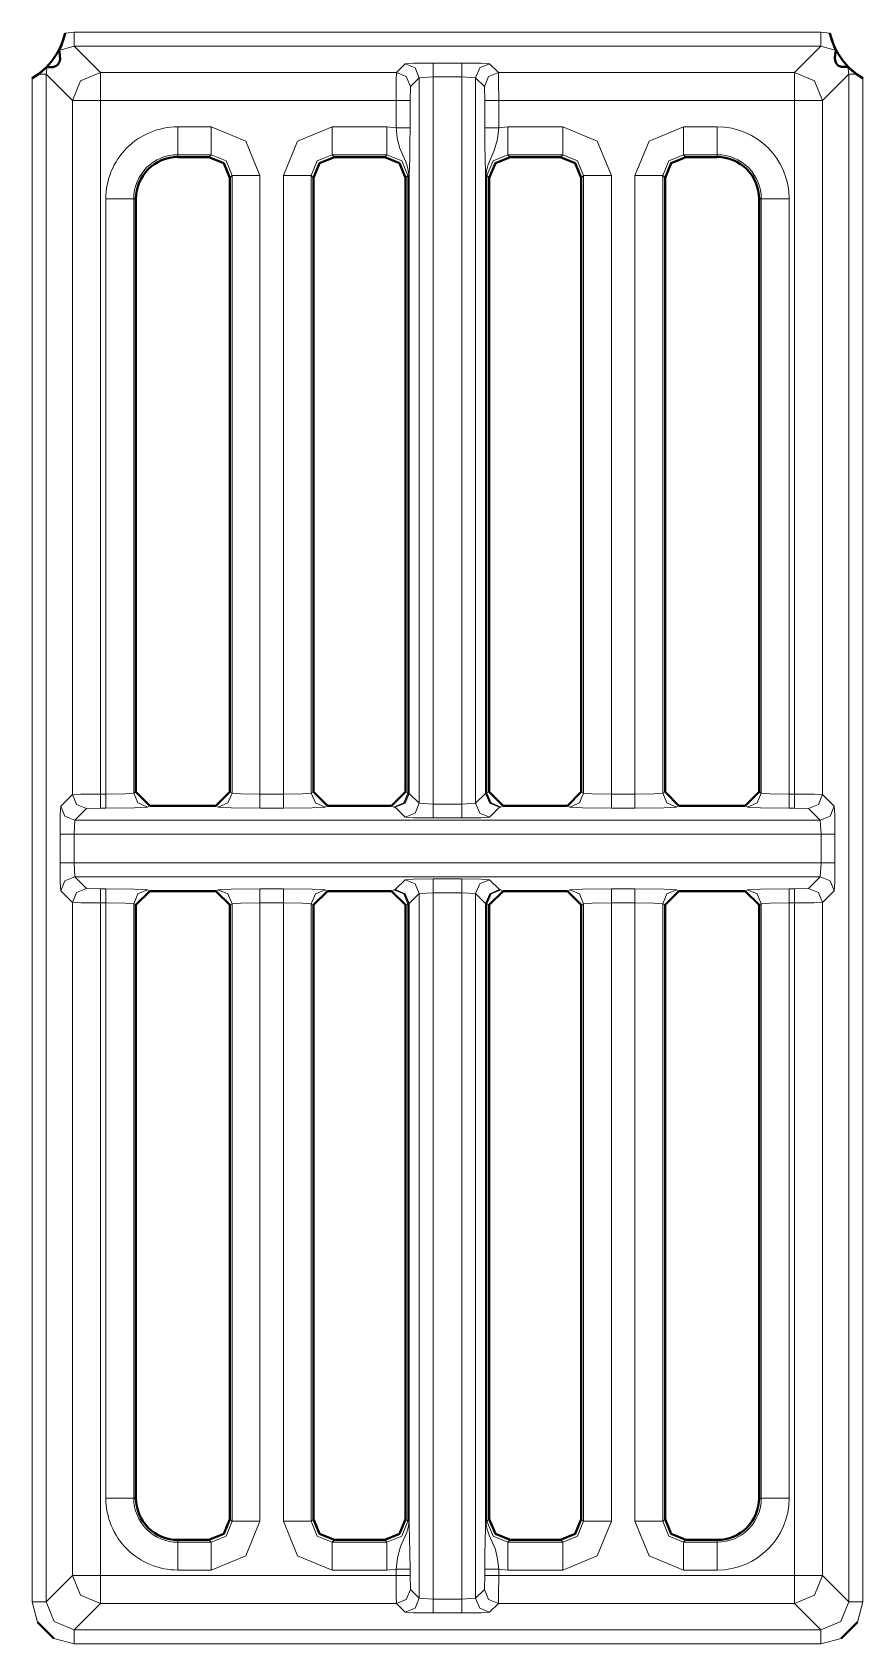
# Model space of a CAD drawing. Header units: millimetres. Extents: x 0 to 2941, y -405 to 1422.
# Drawn here: x 879.3 to 909.1, y 995 to 1052.7 of the extents above; entities that cross this region are included whole.
import ezdxf

# ---------------------------------------------------------------- set-up
doc = ezdxf.new("R2010")
doc.units = ezdxf.units.MM
doc.layers.add('FINE', color=9, linetype='Continuous')
doc.layers.add('OUTLINE', color=7, linetype='Continuous')

msp = doc.modelspace()

# ---------------------------------------------------------------- linework, layer by layer
at = {"layer": 'FINE', "lineweight": 9}
for p, q in [((880.779, 1052.678), (880.456, 1052.642)), ((907.554, 1052.678), (880.779, 1052.678)), ((907.877, 1052.642), (907.554, 1052.678)), ((880.24, 1052.02), (880.779, 1052.178)), ((907.554, 1052.178), (908.093, 1052.02)), ((879.779, 1051.178), (879.813, 1051.433)), ((879.779, 996.453), (879.779, 1051.178)), ((892.336, 1051.234), (881.723, 1051.234)), ((892.651, 1051.549), (892.336, 1051.234)), ((894.677, 1051.575), (893.651, 1051.575)), ((895.991, 1051.234), (895.676, 1051.549)), ((907.61, 1050.234), (908.554, 1051.178)), ((908.521, 1051.433), (908.554, 1051.178)), ((908.554, 1051.178), (908.554, 996.453)), ((879.28, 1051.033), (879.28, 996.453)), ((892.823, 1050.234), (892.836, 1050.734)), ((892.836, 1050.734), (893.151, 1051.049)), ((893.151, 1051.049), (893.651, 1051.075)), ((893.151, 1051.049), (893.151, 1025.058)), ((893.651, 1025.032), (893.651, 1051.075)), ((893.651, 1051.075), (894.677, 1051.075)), ((894.677, 1051.075), (894.677, 1025.032)), ((894.677, 1051.075), (895.176, 1051.049)), ((895.176, 1051.049), (895.492, 1050.734)), ((895.176, 1025.058), (895.176, 1051.049)), ((895.492, 1050.734), (895.504, 1050.234)), ((909.053, 996.453), (909.053, 1051.033)), ((892.323, 1050.234), (892.323, 1049.258)), ((892.823, 1049.258), (892.823, 1050.234)), ((895.504, 1050.234), (895.504, 1049.258)), ((896.004, 1050.234), (906.61, 1050.234)), ((896.004, 1049.258), (896.004, 1050.234)), ((906.61, 1050.234), (906.61, 1025.386)), ((892.323, 1049.258), (891.996, 1049.288)), ((896.331, 1049.288), (896.004, 1049.258)), ((898.296, 1049.288), (896.331, 1049.288)), ((903.835, 1049.288), (902.631, 1049.288)), ((885.696, 1048.29), (885.615, 1048.208)), ((890.113, 1048.208), (890.031, 1048.29)), ((896.412, 1048.208), (896.331, 1048.29)), ((902.712, 1048.208), (902.631, 1048.29)), ((886.364, 1047.459), (886.445, 1047.541)), ((886.445, 1047.541), (886.445, 1025.423)), ((887.444, 1025.386), (887.444, 1047.541)), ((892.777, 1047.541), (892.777, 1025.415)), ((895.533, 1047.541), (895.533, 1025.415)), ((895.55, 1025.415), (895.55, 1047.541)), ((895.582, 1047.541), (895.664, 1047.459)), ((895.582, 1025.423), (895.582, 1047.541)), ((900.043, 1025.386), (900.043, 1047.541)), ((900.884, 1047.541), (900.884, 1025.386)), ((901.882, 1047.541), (901.964, 1047.459)), ((901.882, 1025.423), (901.882, 1047.541)), ((882.917, 1046.709), (882.999, 1046.709)), ((882.917, 1025.423), (882.917, 1046.709)), ((880.723, 1025.373), (880.303, 1024.953)), ((882.999, 1025.464), (882.917, 1025.423)), ((886.445, 1025.423), (886.364, 1025.464)), ((888.284, 1025.386), (887.444, 1025.386)), ((889.364, 1025.464), (889.282, 1025.423)), ((892.777, 1025.415), (892.745, 1025.423)), ((895.533, 1025.415), (895.176, 1025.058)), ((895.582, 1025.423), (895.55, 1025.415)), ((895.664, 1025.464), (895.582, 1025.423)), ((899.045, 1025.423), (898.964, 1025.464)), ((900.884, 1025.386), (900.043, 1025.386)), ((901.964, 1025.464), (901.882, 1025.423)), ((883.416, 1024.923), (883.498, 1024.964)), ((885.864, 1024.964), (885.946, 1024.923)), ((887.444, 1024.886), (888.284, 1024.886)), ((889.781, 1024.923), (889.864, 1024.964)), ((892.164, 1024.964), (892.246, 1024.923)), ((892.246, 1024.923), (892.294, 1024.915)), ((895.176, 1025.058), (894.677, 1025.032)), ((896.082, 1024.923), (896.164, 1024.964)), ((898.463, 1024.964), (898.546, 1024.923)), ((900.043, 1024.886), (900.884, 1024.886)), ((902.381, 1024.923), (902.464, 1024.964)), ((906.415, 1024.886), (906.61, 1024.886)), ((906.61, 1024.886), (907.11, 1024.873)), ((907.11, 1024.873), (907.53, 1024.453)), ((880.778, 1023.953), (880.803, 1024.453)), ((907.53, 1024.453), (880.803, 1024.453)), ((907.53, 1024.453), (907.556, 1023.953)), ((880.278, 1023.953), (880.278, 1022.927)), ((880.778, 1023.953), (907.556, 1023.953)), ((880.778, 1022.927), (880.778, 1023.953)), ((907.556, 1023.953), (907.556, 1022.927)), ((908.055, 1022.927), (908.055, 1023.953)), ((907.556, 1022.927), (880.778, 1022.927)), ((880.803, 1022.428), (880.778, 1022.927)), ((907.556, 1022.927), (907.53, 1022.428)), ((880.803, 1022.428), (907.53, 1022.428)), ((881.223, 1022.008), (880.803, 1022.428)), ((892.651, 1022.323), (892.294, 1021.966)), ((894.677, 1022.348), (893.651, 1022.348)), ((907.53, 1022.428), (907.11, 1022.008)), ((881.723, 1021.995), (881.223, 1022.008)), ((881.919, 1021.995), (881.723, 1021.995)), ((885.946, 1021.958), (885.864, 1021.917)), ((888.284, 1021.995), (887.444, 1021.995)), ((889.864, 1021.917), (889.781, 1021.958)), ((892.246, 1021.958), (892.164, 1021.917)), ((892.294, 1021.966), (892.246, 1021.958)), ((892.794, 1021.466), (893.151, 1021.823)), ((893.151, 1021.823), (893.651, 1021.849)), ((893.651, 996.556), (893.651, 1021.849)), ((893.651, 1021.849), (894.677, 1021.849)), ((894.677, 1021.849), (894.677, 996.556)), ((894.677, 1021.849), (895.176, 1021.823)), ((895.176, 996.582), (895.176, 1021.823)), ((895.176, 1021.823), (895.533, 1021.466)), ((896.082, 1021.958), (896.033, 1021.966)), ((896.164, 1021.917), (896.082, 1021.958)), ((898.546, 1021.958), (898.463, 1021.917)), ((900.884, 1021.995), (900.043, 1021.995)), ((902.464, 1021.917), (902.381, 1021.958)), ((904.917, 1021.958), (904.835, 1021.917)), ((906.61, 1021.995), (906.415, 1021.995)), ((907.11, 1022.008), (906.61, 1021.995)), ((907.61, 1021.508), (908.03, 1021.928)), ((881.723, 1021.495), (881.919, 1021.495)), ((881.723, 997.397), (881.723, 1021.495)), ((882.917, 1021.458), (882.999, 1021.417)), ((886.364, 1021.417), (886.445, 1021.458)), ((886.445, 1021.458), (886.445, 999.34)), ((887.444, 999.34), (887.444, 1021.495)), ((887.444, 1021.495), (888.284, 1021.495)), ((888.284, 1021.495), (888.284, 999.34)), ((889.282, 999.34), (889.282, 1021.458)), ((889.282, 1021.458), (889.364, 1021.417)), ((892.664, 1021.417), (892.745, 1021.458)), ((892.745, 1021.458), (892.777, 1021.466)), ((892.745, 1021.458), (892.745, 999.34)), ((892.777, 1021.466), (892.777, 999.34)), ((892.794, 999.34), (892.794, 1021.466)), ((895.533, 1021.466), (895.533, 999.34)), ((895.55, 1021.466), (895.582, 1021.458)), ((895.582, 999.34), (895.582, 1021.458)), ((895.582, 1021.458), (895.664, 1021.417)), ((898.964, 1021.417), (899.045, 1021.458)), ((900.043, 1021.495), (900.884, 1021.495)), ((900.043, 999.34), (900.043, 1021.495)), ((900.884, 1021.495), (900.884, 999.34)), ((901.882, 999.34), (901.882, 1021.458)), ((901.882, 1021.458), (901.964, 1021.417)), ((905.335, 1021.417), (905.416, 1021.458)), ((905.416, 1021.458), (905.416, 1000.172)), ((906.415, 1000.172), (906.415, 1021.495)), ((906.415, 1021.495), (906.61, 1021.495)), ((906.61, 1021.495), (906.61, 997.397)), ((907.61, 997.397), (907.61, 1021.508)), ((905.416, 1000.172), (905.335, 1000.172)), ((886.445, 999.34), (886.364, 999.421)), ((889.364, 999.421), (889.282, 999.34)), ((892.745, 999.34), (892.664, 999.421)), ((895.664, 999.421), (895.582, 999.34)), ((901.964, 999.421), (901.882, 999.34)), ((885.615, 998.672), (885.696, 998.591)), ((890.031, 998.591), (890.113, 998.672)), ((891.915, 998.672), (891.996, 998.591)), ((903.835, 998.672), (903.835, 998.591)), ((891.996, 998.591), (890.031, 998.591)), ((890.031, 997.592), (891.996, 997.592)), ((891.996, 997.592), (892.323, 997.623)), ((892.323, 997.623), (892.323, 997.397)), ((892.823, 997.397), (892.823, 997.623)), ((895.504, 997.623), (895.504, 997.397)), ((896.004, 997.397), (896.004, 997.623)), ((896.004, 997.623), (896.331, 997.592)), ((896.331, 997.592), (898.296, 997.592)), ((902.631, 997.592), (903.835, 997.592)), ((880.723, 997.397), (879.779, 996.453)), ((892.323, 997.397), (881.723, 997.397)), ((892.836, 996.897), (892.823, 997.397)), ((895.492, 996.897), (895.176, 996.582)), ((895.504, 997.397), (895.492, 996.897)), ((906.61, 997.397), (896.004, 997.397)), ((908.554, 996.453), (907.61, 997.397)), ((879.28, 996.453), (879.468, 995.726)), ((880.779, 995.453), (881.723, 996.397)), ((881.723, 996.397), (892.336, 996.397)), ((892.336, 996.397), (892.651, 996.082)), ((893.651, 996.556), (893.151, 996.582)), ((894.677, 996.556), (893.651, 996.556)), ((895.176, 996.582), (894.677, 996.556)), ((895.676, 996.082), (895.991, 996.397)), ((895.991, 996.397), (906.61, 996.397)), ((906.61, 996.397), (907.554, 995.453)), ((908.865, 995.726), (909.053, 996.453)), ((893.651, 996.057), (894.677, 996.057)), ((907.554, 995.453), (880.779, 995.453)), ((880.052, 995.141), (880.779, 994.954)), ((880.779, 994.954), (907.554, 994.954)), ((907.554, 994.954), (908.281, 995.141))]:
    msp.add_line(p, q, dxfattribs=at)
for points in [[(880.779, 1052.678), (880.779, 1052.329), (880.779, 1052.178)], [(907.554, 1052.678), (907.554, 1052.329), (907.554, 1052.178)], [(881.723, 1051.234), (880.779, 1052.178), (907.554, 1052.178)], [(907.554, 1052.178), (906.61, 1051.234), (895.991, 1051.234)], [(879.779, 1051.178), (879.701, 1051.178), (879.502, 1051.178)], [(879.779, 1051.178), (880.723, 1050.234), (880.723, 1025.373)], [(881.723, 1051.234), (881.016, 1050.941), (880.723, 1050.234)], [(881.723, 1051.234), (881.723, 1050.932), (881.723, 1050.234)], [(892.336, 1051.234), (892.327, 1050.932), (892.323, 1050.234)], [(892.836, 1050.734), (892.689, 1051.087), (892.336, 1051.234)], [(893.651, 1051.575), (892.953, 1051.567), (892.651, 1051.549)], [(893.151, 1051.049), (893.004, 1051.403), (892.651, 1051.549)], [(893.651, 1051.075), (893.651, 1051.424), (893.651, 1051.575)], [(894.677, 1051.075), (894.677, 1051.424), (894.677, 1051.575)], [(895.676, 1051.549), (895.374, 1051.567), (894.677, 1051.575)], [(895.176, 1051.049), (895.323, 1051.403), (895.676, 1051.549)], [(895.492, 1050.734), (895.638, 1051.087), (895.991, 1051.234)], [(896.004, 1050.234), (896, 1050.932), (895.991, 1051.234)], [(906.61, 1051.234), (906.61, 1050.932), (906.61, 1050.234)], [(907.61, 1050.234), (907.317, 1050.941), (906.61, 1051.234)], [(908.831, 1051.178), (908.632, 1051.178), (908.554, 1051.178)], [(881.723, 1050.234), (881.025, 1050.234), (880.723, 1050.234)], [(881.723, 1025.386), (881.723, 1050.234), (892.323, 1050.234)], [(892.823, 1050.234), (892.672, 1050.234), (892.323, 1050.234)], [(895.504, 1050.234), (895.655, 1050.234), (896.004, 1050.234)], [(907.61, 1050.234), (907.308, 1050.234), (906.61, 1050.234)], [(908.03, 1024.953), (907.61, 1025.373), (907.61, 1050.234)], [(884.499, 1048.29), (884.499, 1048.6), (884.499, 1049.288)], [(885.696, 1048.29), (885.696, 1048.6), (885.696, 1049.288)], [(887.444, 1047.541), (886.932, 1048.777), (885.696, 1049.288)], [(891.996, 1049.288), (890.031, 1049.288), (888.795, 1048.777), (888.284, 1047.541), (888.284, 1025.386)], [(890.031, 1048.29), (890.031, 1048.6), (890.031, 1049.288)], [(891.996, 1048.29), (891.996, 1048.6), (891.996, 1049.288)], [(892.823, 1049.258), (892.672, 1049.258), (892.323, 1049.258)], [(892.323, 1049.258), (892.366, 1048.894), (892.444, 1048.551), (892.669, 1048.033), (892.72, 1047.896), (892.749, 1047.789), (892.772, 1047.644), (892.777, 1047.574), (892.777, 1047.541)], [(893.151, 1025.058), (892.794, 1025.415), (892.794, 1047.541), (892.794, 1047.553), (892.794, 1047.581), (892.795, 1047.64), (892.797, 1047.689), (892.799, 1047.763), (892.813, 1048.257), (892.82, 1048.728), (892.823, 1049.258)], [(895.504, 1049.258), (895.655, 1049.258), (896.004, 1049.258)], [(895.504, 1049.258), (895.507, 1048.666), (895.517, 1048.118), (895.53, 1047.71), (895.533, 1047.602), (895.533, 1047.568), (895.533, 1047.541)], [(895.55, 1047.541), (895.552, 1047.611), (895.561, 1047.698), (895.621, 1047.937), (895.843, 1048.437), (895.954, 1048.851), (896.004, 1049.258)], [(896.331, 1048.29), (896.331, 1048.6), (896.331, 1049.288)], [(898.296, 1048.29), (898.296, 1048.6), (898.296, 1049.288)], [(900.043, 1047.541), (899.532, 1048.777), (898.296, 1049.288)], [(902.631, 1049.288), (901.395, 1048.777), (900.884, 1047.541)], [(902.631, 1049.288), (902.631, 1048.6), (902.631, 1048.29)], [(903.835, 1049.288), (903.835, 1048.6), (903.835, 1048.29)], [(884.499, 1048.208), (884.499, 1048.29), (885.696, 1048.29)], [(885.696, 1048.29), (886.227, 1048.072), (886.445, 1047.541)], [(889.282, 1047.541), (889.5, 1048.072), (890.031, 1048.29)], [(890.031, 1048.29), (891.996, 1048.29), (891.915, 1048.208)], [(891.996, 1048.29), (892.527, 1048.072), (892.745, 1047.541)], [(895.582, 1047.541), (895.8, 1048.072), (896.331, 1048.29)], [(896.331, 1048.29), (898.296, 1048.29), (898.215, 1048.208)], [(898.296, 1048.29), (898.827, 1048.072), (899.045, 1047.541)], [(901.882, 1047.541), (902.1, 1048.072), (902.631, 1048.29)], [(902.631, 1048.29), (903.835, 1048.29), (903.835, 1048.208)], [(886.445, 1047.541), (886.755, 1047.541), (887.444, 1047.541)], [(889.282, 1047.541), (888.972, 1047.541), (888.284, 1047.541)], [(889.282, 1025.423), (889.282, 1047.541), (889.364, 1047.459)], [(892.664, 1047.459), (892.745, 1047.541), (892.745, 1025.423), (892.664, 1025.464)], [(892.777, 1047.541), (892.756, 1047.541), (892.745, 1047.541)], [(892.794, 1047.541), (892.789, 1047.541), (892.777, 1047.541)], [(895.533, 1047.541), (895.538, 1047.541), (895.55, 1047.541)], [(895.582, 1047.541), (895.571, 1047.541), (895.55, 1047.541)], [(898.964, 1047.459), (899.045, 1047.541), (899.045, 1025.423)], [(900.043, 1047.541), (899.355, 1047.541), (899.045, 1047.541)], [(901.882, 1047.541), (901.572, 1047.541), (900.884, 1047.541)], [(881.919, 1046.709), (881.919, 1025.386), (881.723, 1025.386)], [(882.917, 1046.709), (882.607, 1046.709), (881.919, 1046.709)], [(905.335, 1046.709), (905.416, 1046.709), (905.416, 1025.423), (905.335, 1025.464)], [(906.415, 1046.709), (905.726, 1046.709), (905.416, 1046.709)], [(906.61, 1025.386), (906.415, 1025.386), (906.415, 1046.709)], [(881.723, 1025.386), (881.025, 1025.382), (880.723, 1025.373)], [(881.223, 1024.873), (880.87, 1025.02), (880.723, 1025.373)], [(881.723, 1024.886), (881.723, 1025.037), (881.723, 1025.386)], [(882.917, 1025.423), (882.607, 1025.396), (881.919, 1025.386)], [(881.919, 1025.386), (881.919, 1025.037), (881.919, 1024.886)], [(882.917, 1025.423), (883.064, 1025.07), (883.416, 1024.923)], [(885.946, 1024.923), (886.298, 1025.07), (886.445, 1025.423)], [(887.444, 1025.386), (886.755, 1025.396), (886.445, 1025.423)], [(887.444, 1024.886), (887.444, 1025.037), (887.444, 1025.386)], [(889.282, 1025.423), (888.972, 1025.396), (888.284, 1025.386)], [(888.284, 1024.886), (888.284, 1025.037), (888.284, 1025.386)], [(889.781, 1024.923), (889.429, 1025.07), (889.282, 1025.423)], [(892.246, 1024.923), (892.598, 1025.07), (892.745, 1025.423)], [(892.294, 1024.915), (892.634, 1025.063), (892.777, 1025.415)], [(892.294, 1024.915), (892.647, 1025.062), (892.794, 1025.415)], [(892.794, 1025.415), (892.789, 1025.415), (892.777, 1025.415)], [(896.033, 1024.915), (895.68, 1025.062), (895.533, 1025.415)], [(895.55, 1025.415), (895.538, 1025.415), (895.533, 1025.415)], [(896.033, 1024.915), (895.693, 1025.063), (895.55, 1025.415)], [(896.082, 1024.923), (895.729, 1025.07), (895.582, 1025.423)], [(899.045, 1025.423), (898.898, 1025.07), (898.546, 1024.923)], [(900.043, 1025.386), (899.355, 1025.396), (899.045, 1025.423)], [(900.043, 1025.386), (900.043, 1025.037), (900.043, 1024.886)], [(901.882, 1025.423), (901.572, 1025.396), (900.884, 1025.386)], [(900.884, 1025.386), (900.884, 1025.037), (900.884, 1024.886)], [(901.882, 1025.423), (902.029, 1025.07), (902.381, 1024.923)], [(904.917, 1024.923), (905.27, 1025.07), (905.416, 1025.423)], [(906.415, 1025.386), (905.726, 1025.396), (905.416, 1025.423)], [(906.415, 1024.886), (906.415, 1025.037), (906.415, 1025.386)], [(906.61, 1024.886), (906.61, 1025.037), (906.61, 1025.386)], [(907.61, 1025.373), (907.308, 1025.382), (906.61, 1025.386)], [(907.11, 1024.873), (907.463, 1025.02), (907.61, 1025.373)], [(880.303, 1024.953), (880.285, 1024.651), (880.278, 1023.953)], [(880.803, 1024.453), (880.45, 1024.599), (880.303, 1024.953)], [(880.803, 1024.453), (881.223, 1024.873), (881.723, 1024.886)], [(881.723, 1024.886), (881.919, 1024.886), (882.951, 1024.897), (883.416, 1024.923)], [(885.946, 1024.923), (886.411, 1024.897), (887.444, 1024.886)], [(888.284, 1024.886), (889.316, 1024.897), (889.781, 1024.923)], [(892.294, 1024.915), (892.651, 1024.558), (892.953, 1024.54), (893.651, 1024.532)], [(892.651, 1024.558), (893.004, 1024.704), (893.151, 1025.058)], [(894.677, 1025.032), (893.651, 1025.032), (893.151, 1025.058)], [(893.651, 1024.532), (893.651, 1024.683), (893.651, 1025.032)], [(894.677, 1024.532), (894.677, 1024.683), (894.677, 1025.032)], [(895.676, 1024.558), (895.323, 1024.704), (895.176, 1025.058)], [(895.676, 1024.558), (896.033, 1024.915), (896.082, 1024.923)], [(898.546, 1024.923), (899.011, 1024.897), (900.043, 1024.886)], [(900.884, 1024.886), (901.916, 1024.897), (902.381, 1024.923)], [(904.835, 1024.964), (904.917, 1024.923), (905.382, 1024.897), (906.415, 1024.886)], [(907.53, 1024.453), (907.883, 1024.599), (908.03, 1024.953)], [(908.055, 1023.953), (908.048, 1024.651), (908.03, 1024.953)], [(893.651, 1024.532), (894.677, 1024.532), (895.374, 1024.54), (895.676, 1024.558)], [(880.778, 1023.953), (880.429, 1023.953), (880.278, 1023.953)], [(907.556, 1023.953), (907.904, 1023.953), (908.055, 1023.953)], [(880.778, 1022.927), (880.429, 1022.927), (880.278, 1022.927)], [(880.278, 1022.927), (880.285, 1022.23), (880.303, 1021.928)], [(907.556, 1022.927), (907.904, 1022.927), (908.055, 1022.927)], [(908.03, 1021.928), (908.048, 1022.23), (908.055, 1022.927)], [(880.803, 1022.428), (880.45, 1022.281), (880.303, 1021.928)], [(893.651, 1022.348), (892.953, 1022.341), (892.651, 1022.323)], [(893.151, 1021.823), (893.004, 1022.177), (892.651, 1022.323)], [(893.651, 1021.849), (893.651, 1022.197), (893.651, 1022.348)], [(894.677, 1021.849), (894.677, 1022.197), (894.677, 1022.348)], [(896.033, 1021.966), (895.676, 1022.323), (895.374, 1022.341), (894.677, 1022.348)], [(895.176, 1021.823), (895.323, 1022.177), (895.676, 1022.323)], [(907.53, 1022.428), (907.883, 1022.281), (908.03, 1021.928)], [(880.303, 1021.928), (880.723, 1021.508), (880.723, 997.397)], [(881.223, 1022.008), (880.87, 1021.861), (880.723, 1021.508)], [(881.723, 1021.995), (881.723, 1021.844), (881.723, 1021.495)], [(881.919, 1021.995), (881.919, 1021.844), (881.919, 1021.495)], [(883.498, 1021.917), (883.416, 1021.958), (882.951, 1021.984), (881.919, 1021.995)], [(883.416, 1021.958), (883.064, 1021.811), (882.917, 1021.458)], [(887.444, 1021.995), (886.411, 1021.984), (885.946, 1021.958)], [(886.445, 1021.458), (886.298, 1021.811), (885.946, 1021.958)], [(887.444, 1021.495), (887.444, 1021.844), (887.444, 1021.995)], [(888.284, 1021.495), (888.284, 1021.844), (888.284, 1021.995)], [(889.781, 1021.958), (889.316, 1021.984), (888.284, 1021.995)], [(889.282, 1021.458), (889.429, 1021.811), (889.781, 1021.958)], [(892.745, 1021.458), (892.598, 1021.811), (892.246, 1021.958)], [(892.777, 1021.466), (892.634, 1021.818), (892.294, 1021.966)], [(892.794, 1021.466), (892.647, 1021.819), (892.294, 1021.966)], [(893.151, 1021.823), (893.151, 996.582), (892.836, 996.897)], [(895.533, 1021.466), (895.68, 1021.819), (896.033, 1021.966)], [(895.55, 1021.466), (895.693, 1021.818), (896.033, 1021.966)], [(895.582, 1021.458), (895.729, 1021.811), (896.082, 1021.958)], [(900.043, 1021.995), (899.011, 1021.984), (898.546, 1021.958)], [(898.546, 1021.958), (898.898, 1021.811), (899.045, 1021.458)], [(900.043, 1021.995), (900.043, 1021.844), (900.043, 1021.495)], [(900.884, 1021.995), (900.884, 1021.844), (900.884, 1021.495)], [(902.381, 1021.958), (901.916, 1021.984), (900.884, 1021.995)], [(902.381, 1021.958), (902.029, 1021.811), (901.882, 1021.458)], [(906.415, 1021.995), (905.382, 1021.984), (904.917, 1021.958)], [(905.416, 1021.458), (905.27, 1021.811), (904.917, 1021.958)], [(906.415, 1021.495), (906.415, 1021.844), (906.415, 1021.995)], [(906.61, 1021.995), (906.61, 1021.844), (906.61, 1021.495)], [(907.11, 1022.008), (907.463, 1021.861), (907.61, 1021.508)], [(880.723, 1021.508), (881.025, 1021.499), (881.723, 1021.495)], [(881.919, 1021.495), (882.607, 1021.484), (882.917, 1021.458)], [(882.999, 1000.172), (882.917, 1000.172), (882.917, 1021.458)], [(886.445, 1021.458), (886.755, 1021.484), (887.444, 1021.495)], [(888.284, 1021.495), (888.972, 1021.484), (889.282, 1021.458)], [(892.777, 1021.466), (892.789, 1021.466), (892.794, 1021.466)], [(895.533, 1021.466), (895.538, 1021.466), (895.55, 1021.466)], [(896.004, 997.623), (895.961, 997.987), (895.883, 998.33), (895.658, 998.848), (895.607, 998.985), (895.578, 999.091), (895.555, 999.237), (895.551, 999.307), (895.55, 999.34), (895.55, 1021.466)], [(899.045, 1021.458), (899.045, 999.34), (898.964, 999.421)], [(899.045, 1021.458), (899.355, 1021.484), (900.043, 1021.495)], [(900.884, 1021.495), (901.572, 1021.484), (901.882, 1021.458)], [(905.416, 1021.458), (905.726, 1021.484), (906.415, 1021.495)], [(906.61, 1021.495), (907.308, 1021.499), (907.61, 1021.508)], [(881.919, 1000.172), (882.607, 1000.172), (882.917, 1000.172)], [(906.415, 1000.172), (905.726, 1000.172), (905.416, 1000.172)], [(884.499, 997.592), (885.696, 997.592), (886.932, 998.104), (887.444, 999.34)], [(886.445, 999.34), (886.227, 998.809), (885.696, 998.591)], [(887.444, 999.34), (886.755, 999.34), (886.445, 999.34)], [(889.282, 999.34), (888.972, 999.34), (888.284, 999.34)], [(888.284, 999.34), (888.795, 998.104), (890.031, 997.592)], [(890.031, 998.591), (889.5, 998.809), (889.282, 999.34)], [(892.777, 999.34), (892.756, 999.34), (892.745, 999.34), (892.527, 998.809), (891.996, 998.591)], [(892.777, 999.34), (892.775, 999.27), (892.766, 999.183), (892.706, 998.944), (892.484, 998.443), (892.373, 998.03), (892.323, 997.623)], [(892.777, 999.34), (892.789, 999.34), (892.794, 999.34)], [(892.823, 997.623), (892.82, 998.215), (892.81, 998.763), (892.797, 999.171), (892.794, 999.279), (892.794, 999.313), (892.794, 999.34)], [(895.533, 999.34), (895.533, 999.327), (895.533, 999.3), (895.532, 999.241), (895.53, 999.192), (895.528, 999.117), (895.514, 998.624), (895.507, 998.153), (895.504, 997.623)], [(895.55, 999.34), (895.538, 999.34), (895.533, 999.34)], [(895.582, 999.34), (895.571, 999.34), (895.55, 999.34)], [(896.331, 998.591), (895.8, 998.809), (895.582, 999.34)], [(899.045, 999.34), (898.827, 998.809), (898.296, 998.591)], [(898.296, 997.592), (899.532, 998.104), (900.043, 999.34)], [(900.043, 999.34), (899.355, 999.34), (899.045, 999.34)], [(901.882, 999.34), (901.572, 999.34), (900.884, 999.34)], [(900.884, 999.34), (901.395, 998.104), (902.631, 997.592)], [(902.631, 998.591), (902.1, 998.809), (901.882, 999.34)], [(885.696, 998.591), (884.499, 998.591), (884.499, 998.672)], [(898.215, 998.672), (898.296, 998.591), (896.331, 998.591), (896.412, 998.672)], [(903.835, 998.591), (902.631, 998.591), (902.712, 998.672)], [(884.499, 997.592), (884.499, 998.281), (884.499, 998.591)], [(885.696, 997.592), (885.696, 998.281), (885.696, 998.591)], [(890.031, 997.592), (890.031, 998.281), (890.031, 998.591)], [(891.996, 997.592), (891.996, 998.281), (891.996, 998.591)], [(896.331, 997.592), (896.331, 998.281), (896.331, 998.591)], [(898.296, 997.592), (898.296, 998.281), (898.296, 998.591)], [(902.631, 998.591), (902.631, 998.281), (902.631, 997.592)], [(903.835, 998.591), (903.835, 998.281), (903.835, 997.592)], [(892.323, 997.623), (892.672, 997.623), (892.823, 997.623)], [(896.004, 997.623), (895.655, 997.623), (895.504, 997.623)], [(881.723, 997.397), (881.025, 997.397), (880.723, 997.397)], [(880.723, 997.397), (881.016, 996.69), (881.723, 996.397)], [(881.723, 997.397), (881.723, 996.699), (881.723, 996.397)], [(892.323, 997.397), (892.672, 997.397), (892.823, 997.397)], [(892.323, 997.397), (892.327, 996.699), (892.336, 996.397)], [(892.336, 996.397), (892.689, 996.543), (892.836, 996.897)], [(895.991, 996.397), (895.638, 996.543), (895.492, 996.897)], [(896.004, 997.397), (895.655, 997.397), (895.504, 997.397)], [(895.991, 996.397), (896, 996.699), (896.004, 997.397)], [(907.61, 997.397), (907.308, 997.397), (906.61, 997.397), (906.61, 996.699), (906.61, 996.397)], [(906.61, 996.397), (907.317, 996.69), (907.61, 997.397)], [(879.779, 996.453), (879.629, 996.453), (879.28, 996.453)], [(880.779, 995.453), (880.072, 995.746), (879.779, 996.453)], [(892.651, 996.082), (893.004, 996.228), (893.151, 996.582)], [(893.651, 996.057), (893.651, 996.207), (893.651, 996.556)], [(894.677, 996.057), (894.677, 996.207), (894.677, 996.556)], [(895.676, 996.082), (895.323, 996.228), (895.176, 996.582)], [(908.554, 996.453), (908.261, 995.746), (907.554, 995.453)], [(909.053, 996.453), (908.705, 996.453), (908.554, 996.453)], [(892.651, 996.082), (892.953, 996.064), (893.651, 996.057)], [(894.677, 996.057), (895.374, 996.064), (895.676, 996.082)], [(880.779, 995.453), (880.779, 995.303), (880.779, 994.954)], [(907.554, 995.453), (907.554, 995.303), (907.554, 994.954)]]:
    msp.add_lwpolyline(points, dxfattribs=at)
for points in [[(885.696, 1049.288), (884.499, 1049.288, 0.414223), (881.919, 1046.709)], [(906.415, 1046.709, 0.414204), (903.835, 1049.289)], [(884.499, 1048.29, 0.414214), (882.917, 1046.709)], [(905.416, 1046.709, 0.41423), (903.835, 1048.29)], [(881.919, 1021.495), (881.919, 1000.172, 0.414223), (884.499, 997.593)], [(882.917, 1000.172, 0.414214), (884.499, 998.591)], [(903.835, 998.591, 0.414198), (905.416, 1000.172)], [(903.835, 997.593, 0.414204), (906.415, 1000.172)]]:
    msp.add_lwpolyline(points, format="xyb", dxfattribs=at)
at = {"layer": 'OUTLINE', "lineweight": 40}
for p, q in [((879.502, 1051.178), (879.28, 1051.033)), ((909.053, 1051.033), (908.831, 1051.178)), ((885.615, 1048.208), (884.499, 1048.208)), ((891.915, 1048.208), (890.113, 1048.208)), ((898.215, 1048.208), (896.412, 1048.208)), ((903.835, 1048.208), (902.712, 1048.208)), ((886.364, 1047.459), (886.364, 1025.464)), ((889.364, 1047.459), (889.364, 1025.464)), ((892.664, 1047.459), (892.664, 1025.464)), ((895.664, 1047.459), (895.664, 1025.464)), ((898.964, 1047.459), (898.964, 1025.464)), ((901.964, 1047.459), (901.964, 1025.464)), ((882.999, 1046.709), (882.999, 1025.464)), ((883.498, 1024.964), (882.999, 1025.464)), ((886.364, 1025.464), (885.864, 1024.964)), ((889.864, 1024.964), (889.364, 1025.464)), ((892.664, 1025.464), (892.164, 1024.964)), ((896.164, 1024.964), (895.664, 1025.464)), ((898.964, 1025.464), (898.463, 1024.964)), ((902.464, 1024.964), (901.964, 1025.464)), ((883.498, 1024.964), (885.864, 1024.964)), ((889.864, 1024.964), (892.164, 1024.964)), ((896.164, 1024.964), (898.463, 1024.964)), ((902.464, 1024.964), (904.835, 1024.964)), ((882.999, 1021.417), (883.498, 1021.917)), ((889.364, 1021.417), (889.864, 1021.917)), ((889.864, 1021.917), (892.164, 1021.917)), ((892.164, 1021.917), (892.664, 1021.417)), ((895.664, 1021.417), (896.164, 1021.917)), ((896.164, 1021.917), (898.463, 1021.917)), ((898.463, 1021.917), (898.964, 1021.417)), ((901.964, 1021.417), (902.464, 1021.917)), ((902.464, 1021.917), (904.835, 1021.917)), ((904.835, 1021.917), (905.335, 1021.417)), ((882.999, 1021.417), (882.999, 1000.172)), ((889.364, 1021.417), (889.364, 999.421)), ((892.664, 1021.417), (892.664, 999.421)), ((895.664, 1021.417), (895.664, 999.421)), ((898.964, 1021.417), (898.964, 999.421)), ((901.964, 1021.417), (901.964, 999.421)), ((905.335, 1021.417), (905.335, 1000.172)), ((885.615, 998.672), (884.499, 998.672)), ((891.915, 998.672), (890.113, 998.672)), ((898.215, 998.672), (896.412, 998.672)), ((903.835, 998.672), (902.712, 998.672)), ((880.052, 995.141), (879.468, 995.726)), ((908.281, 995.141), (908.865, 995.726))]:
    msp.add_line(p, q, dxfattribs=at)
for points in [[(879.28, 1051.033, 0.207819), (880.456, 1052.642)], [(907.877, 1052.642, 0.207918), (909.053, 1051.033)], [(884.499, 1048.209, 0.414197), (882.999, 1046.709)], [(905.335, 1046.709, 0.414214), (903.835, 1048.209)], [(882.999, 1000.172, 0.41423), (884.499, 998.672)], [(903.835, 998.672, 0.414214), (905.335, 1000.172)]]:
    msp.add_lwpolyline(points, format="xyb", dxfattribs=at)
for points in [[(880.456, 1052.642), (880.39, 1052.401), (880.324, 1052.217), (880.268, 1052.085), (880.246, 1052.036), (880.24, 1052.02)], [(908.093, 1052.02), (908.086, 1052.039), (908.057, 1052.104), (907.989, 1052.27), (907.917, 1052.488), (907.877, 1052.642)], [(879.813, 1051.433), (879.878, 1051.425), (880.024, 1051.431), (880.118, 1051.46), (880.195, 1051.515), (880.207, 1051.528), (880.212, 1051.535), (880.214, 1051.537), (880.216, 1051.54), (880.218, 1051.542), (880.22, 1051.545), (880.222, 1051.549), (880.228, 1051.556), (880.239, 1051.576), (880.258, 1051.618), (880.279, 1051.717), (880.253, 1051.971), (880.24, 1052.02)], [(908.093, 1052.02), (908.074, 1051.946), (908.052, 1051.776), (908.062, 1051.665), (908.097, 1051.57), (908.107, 1051.555), (908.111, 1051.548), (908.113, 1051.545), (908.115, 1051.543), (908.117, 1051.54), (908.118, 1051.538), (908.12, 1051.536), (908.123, 1051.532), (908.131, 1051.523), (908.148, 1051.505), (908.188, 1051.475), (908.285, 1051.436), (908.52, 1051.433)], [(879.813, 1051.433), (879.797, 1051.421), (879.746, 1051.375), (879.612, 1051.261), (879.502, 1051.178)], [(908.831, 1051.178), (908.66, 1051.312), (908.569, 1051.391), (908.532, 1051.425), (908.521, 1051.433)], [(885.615, 1048.208), (886.144, 1047.989), (886.364, 1047.459)], [(889.364, 1047.459), (889.583, 1047.989), (890.113, 1048.208)], [(891.915, 1048.208), (892.444, 1047.989), (892.664, 1047.459)], [(895.664, 1047.459), (895.883, 1047.989), (896.412, 1048.208)], [(898.215, 1048.208), (898.744, 1047.989), (898.964, 1047.459)], [(901.964, 1047.459), (902.183, 1047.989), (902.712, 1048.208)], [(905.335, 1046.709), (905.335, 1025.464), (904.835, 1024.964)], [(883.498, 1021.917), (885.864, 1021.917), (886.364, 1021.417)], [(886.364, 1021.417), (886.364, 999.421), (886.144, 998.892), (885.615, 998.672)], [(890.113, 998.672), (889.583, 998.892), (889.364, 999.421)], [(892.664, 999.421), (892.444, 998.892), (891.915, 998.672)], [(896.412, 998.672), (895.883, 998.892), (895.664, 999.421)], [(898.964, 999.421), (898.744, 998.892), (898.215, 998.672)], [(902.712, 998.672), (902.183, 998.892), (901.964, 999.421)]]:
    msp.add_lwpolyline(points, dxfattribs=at)

doc.saveas('drawing.dxf')
